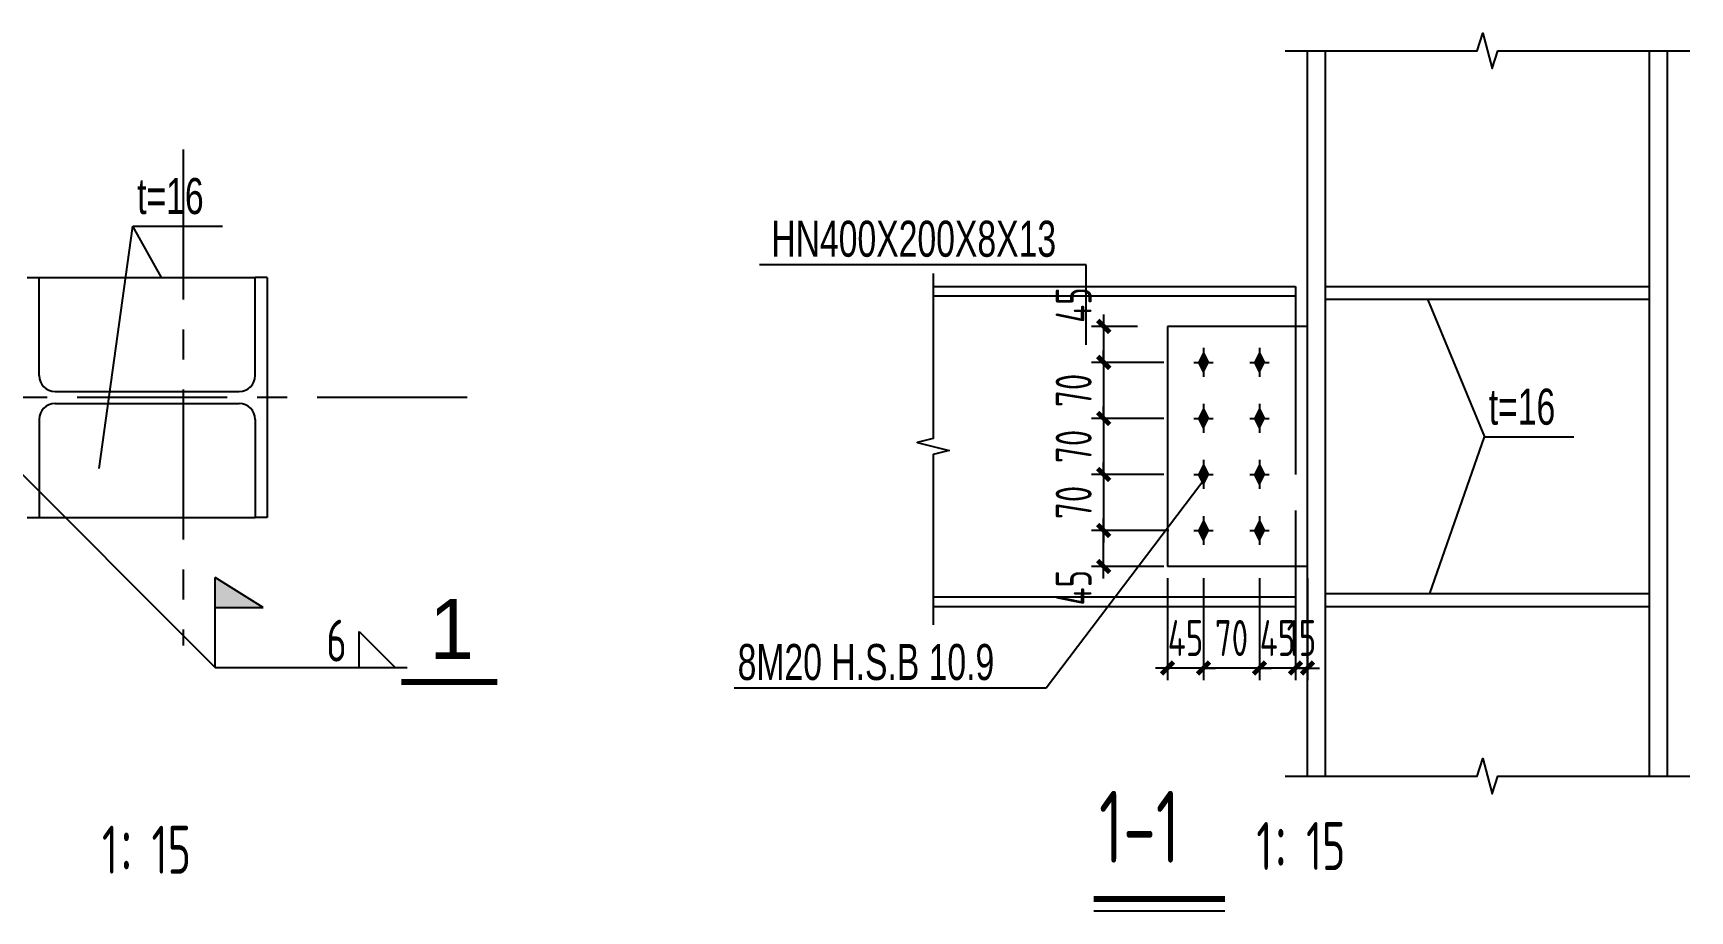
# Model space of a CAD drawing. Extents: x -803796 to -501762, y -1479216 to -846035.
# Drawn here: x -549675 to -528965, y -1454983 to -1444015 of the extents above; entities that cross this region are included whole.
import ezdxf
from ezdxf.enums import TextEntityAlignment as Align

# ---------------------------------------------------------------- set-up
doc = ezdxf.new("R2010")
doc.units = 0
doc.header["$LTSCALE"] = 1500
doc.linetypes.add('CENTER', pattern=[2, 1.25, -0.25, 0.25, -0.25])
doc.linetypes.add('DASHED', pattern=[19.05, 12.7, -6.35])
doc.layers.get('0').update_dxf_attribs({"linetype": 'CONTINUOUS'})
doc.layers.get('Defpoints').update_dxf_attribs({"linetype": 'CONTINUOUS'})
for name, color, linetype in [('AR-INT DECO', 140, 'CONTINUOUS'), ('AXIS', 253, 'CENTER'), ('NUM', 7, 'CONTINUOUS'), ('STXT_GB_THIN', 2, 'CONTINUOUS'), ('STXT_GEN_PDX', 7, 'CONTINUOUS'), ('STXT_LS_THIN', 8, 'CONTINUOUS'), ('STXT_XG_THIN', 2, 'CONTINUOUS'), ('STXT_XG_TNDSH', 6, 'DASHED'), ('TEXT', 7, 'CONTINUOUS'), ('THICK', 6, 'CONTINUOUS'), ('THIN', 7, 'CONTINUOUS')]:
    doc.layers.add(name, color=color, linetype=linetype)
doc.styles.add('TSSD_Dimension', font='Tssdeng.shx', dxfattribs={"width": 0.7, "bigfont": 'hztxt.shx'})
doc.styles.add('TSSD_Label', font='tj03-romans1.shx', dxfattribs={"width": 0.7, "bigfont": 'hztxt.shx'})
doc.styles.add('TSSD_NORM', font='tssdeng.shx', dxfattribs={"width": 0.7, "bigfont": 'hztxt.shx'})
doc.dimstyles.new('TSSD_15_150', dxfattribs={"dimtxt": 450, "dimasz": 150, "dimexe": 150, "dimexo": 375, "dimgap": 150, "dimtad": 1, "dimdec": 0, "dimlfac": 0.1, "dimzin": 0, "dimdsep": 46, "dimtxsty": 'TSSD_Dimension', "dimblk": 'ARCHTICK', "dimblk1": 'ARCHTICK', "dimblk2": 'ARCHTICK', "dimcen": 0, "dimdle": 150, "dimclrt": 7, "dimadec": 0, "dimazin": 0, "dimtfac": 1, "dimtdec": 0, "dimtix": 1, "dimtmove": 2, "dimatfit": 3, "dimfxl": 1, "dimtolj": 1, "dimtzin": 0, "dimarcsym": 0})
doc.dimstyles.new('TSSD_LEADER_STYLE_300.0', dxfattribs={"dimtxt": 0.18, "dimasz": 300, "dimexe": 0.18, "dimexo": 0.0625, "dimgap": 0.09, "dimtad": 0, "dimtih": 1, "dimtoh": 1, "dimdec": 4, "dimzin": 0, "dimdsep": 46, "dimtxsty": 'Standard', "dimcen": 0.09, "dimadec": 0, "dimazin": 0, "dimtfac": 1, "dimtdec": 4, "dimtofl": 0, "dimtmove": 0, "dimatfit": 3, "dimfxl": 1, "dimtolj": 1, "dimtzin": 0, "dimarcsym": 0})

# ---------------------------------------------------------------- blocks, each defined once
blk = doc.blocks.new('_WELD001')
at = {"linetype": 'ByBlock'}
blk.add_hatch(color=0, dxfattribs=at).paths.add_polyline_path([(0, 1.5), (0, 1), (0.8, 1)])
at = {"color": 0, "linetype": 'ByBlock'}
for p, q in [((0, 0), (0, 1.5)), ((0.8, 1), (0, 1.5)), ((0, 1), (0.8, 1))]:
    blk.add_line(p, q, dxfattribs=at)
blk = doc.blocks.new('_WELD004')
at = {"color": 0, "linetype": 'ByBlock'}
for p, q in [((0, 1), (1, 0)), ((0, 0), (0, 1))]:
    blk.add_line(p, q, dxfattribs=at)
blk = doc.blocks.new('_ArchTick')
at = {"color": 0, "linetype": 'ByBlock', "const_width": 0.4}
blk.add_lwpolyline([(-0.5, -0.5), (0.5, 0.5)], dxfattribs=at)
blk = doc.blocks.new('*D902')
at = {"layer": 'AR-INT DECO', "color": 0, "lineweight": -2, "transparency": 16777216}
for p, q in [((-533895, -1450824), (-533895, -1452099)), ((-533745, -1450824), (-533745, -1452099)), ((-533895, -1451949), (-534045, -1451949)), ((-533745, -1451949), (-533895, -1451949)), ((-533745, -1451949), (-533595, -1451949))]:
    blk.add_line(p, q, dxfattribs=at)
at = {"layer": 'Defpoints', "color": 0, "transparency": 16777216}
for p in [(-533895, -1450449), (-533745, -1450449), (-533895, -1451949)]:
    blk.add_point(p, dxfattribs=at)
at = {"layer": 'AR-INT DECO', "color": 0, "lineweight": -2, "transparency": 16777216, "xscale": 150, "yscale": 150, "zscale": 150}
blk.add_blockref('_ArchTick', (-533895, -1451949), dxfattribs=at)
at = {"layer": 'AR-INT DECO', "color": 0, "lineweight": -2, "transparency": 16777216, "xscale": 150, "yscale": 150, "zscale": 150, "rotation": 180}
blk.add_blockref('_ArchTick', (-533745, -1451949), dxfattribs=at)
at = {"layer": 'AR-INT DECO', "color": 7, "transparency": 16777216, "insert": (-533820, -1451574), "char_height": 450, "attachment_point": 5, "style": 'TSSD_Dimension'}
blk.add_mtext('\\A1;15', dxfattribs=at)
blk = doc.blocks.new('*D903')
at = {"layer": 'AR-INT DECO', "color": 0, "lineweight": -2, "transparency": 16777216}
for p, q in [((-534345, -1450824), (-534345, -1452099)), ((-533895, -1450824), (-533895, -1452099)), ((-534345, -1451949), (-534495, -1451949)), ((-533895, -1451949), (-534345, -1451949)), ((-533895, -1451949), (-533745, -1451949))]:
    blk.add_line(p, q, dxfattribs=at)
at = {"layer": 'Defpoints', "color": 0, "transparency": 16777216}
for p in [(-534345, -1450449), (-533895, -1450449), (-534345, -1451949)]:
    blk.add_point(p, dxfattribs=at)
at = {"layer": 'AR-INT DECO', "color": 0, "lineweight": -2, "transparency": 16777216, "xscale": 150, "yscale": 150, "zscale": 150}
blk.add_blockref('_ArchTick', (-534345, -1451949), dxfattribs=at)
at = {"layer": 'AR-INT DECO', "color": 0, "lineweight": -2, "transparency": 16777216, "xscale": 150, "yscale": 150, "zscale": 150, "rotation": 180}
blk.add_blockref('_ArchTick', (-533895, -1451949), dxfattribs=at)
at = {"layer": 'AR-INT DECO', "color": 7, "transparency": 16777216, "insert": (-534120, -1451574), "char_height": 450, "attachment_point": 5, "style": 'TSSD_Dimension'}
blk.add_mtext('\\A1;45', dxfattribs=at)
blk = doc.blocks.new('*D904')
at = {"layer": 'AR-INT DECO', "color": 0, "lineweight": -2, "transparency": 16777216}
for p, q in [((-535045, -1450824), (-535045, -1452099)), ((-534345, -1450824), (-534345, -1452099)), ((-535045, -1451949), (-535195, -1451949)), ((-534345, -1451949), (-535045, -1451949)), ((-534345, -1451949), (-534195, -1451949))]:
    blk.add_line(p, q, dxfattribs=at)
at = {"layer": 'Defpoints', "color": 0, "transparency": 16777216}
for p in [(-535045, -1450449), (-534345, -1450449), (-535045, -1451949)]:
    blk.add_point(p, dxfattribs=at)
at = {"layer": 'AR-INT DECO', "color": 0, "lineweight": -2, "transparency": 16777216, "xscale": 150, "yscale": 150, "zscale": 150}
blk.add_blockref('_ArchTick', (-535045, -1451949), dxfattribs=at)
at = {"layer": 'AR-INT DECO', "color": 0, "lineweight": -2, "transparency": 16777216, "xscale": 150, "yscale": 150, "zscale": 150, "rotation": 180}
blk.add_blockref('_ArchTick', (-534345, -1451949), dxfattribs=at)
at = {"layer": 'AR-INT DECO', "color": 7, "transparency": 16777216, "insert": (-534695, -1451574), "char_height": 450, "attachment_point": 5, "style": 'TSSD_Dimension'}
blk.add_mtext('\\A1;70', dxfattribs=at)
blk = doc.blocks.new('*D905')
at = {"layer": 'AR-INT DECO', "color": 0, "lineweight": -2, "transparency": 16777216}
for p, q in [((-535495, -1450824), (-535495, -1452099)), ((-535045, -1450824), (-535045, -1452099)), ((-535495, -1451949), (-535645, -1451949)), ((-535045, -1451949), (-535495, -1451949)), ((-535045, -1451949), (-534895, -1451949))]:
    blk.add_line(p, q, dxfattribs=at)
at = {"layer": 'Defpoints', "color": 0, "transparency": 16777216}
for p in [(-535495, -1450449), (-535045, -1450449), (-535495, -1451949)]:
    blk.add_point(p, dxfattribs=at)
at = {"layer": 'AR-INT DECO', "color": 0, "lineweight": -2, "transparency": 16777216, "xscale": 150, "yscale": 150, "zscale": 150}
blk.add_blockref('_ArchTick', (-535495, -1451949), dxfattribs=at)
at = {"layer": 'AR-INT DECO', "color": 0, "lineweight": -2, "transparency": 16777216, "xscale": 150, "yscale": 150, "zscale": 150, "rotation": 180}
blk.add_blockref('_ArchTick', (-535045, -1451949), dxfattribs=at)
at = {"layer": 'AR-INT DECO', "color": 7, "transparency": 16777216, "insert": (-535270, -1451574), "char_height": 450, "attachment_point": 5, "style": 'TSSD_Dimension'}
blk.add_mtext('\\A1;45', dxfattribs=at)
blk = doc.blocks.new('*D906')
at = {"layer": 'AR-INT DECO', "color": 0, "lineweight": -2, "transparency": 16777216}
for p, q in [((-536293, -1447529), (-536293, -1448279)), ((-535870, -1447679), (-536443, -1447679)), ((-535540, -1448129), (-536443, -1448129))]:
    blk.add_line(p, q, dxfattribs=at)
at = {"layer": 'Defpoints', "color": 0, "transparency": 16777216}
for p in [(-535495, -1447679), (-536293, -1448129), (-535165, -1448129)]:
    blk.add_point(p, dxfattribs=at)
at = {"layer": 'AR-INT DECO', "color": 0, "lineweight": -2, "transparency": 16777216, "xscale": 150, "yscale": 150, "zscale": 150}
for p, rotation in [((-536293, -1447679), 90), ((-536293, -1448129), 270)]:
    blk.add_blockref('_ArchTick', p, dxfattribs=dict(at, rotation=rotation))
at = {"layer": 'AR-INT DECO', "color": 7, "transparency": 16777216, "insert": (-536668, -1447413), "char_height": 450, "attachment_point": 5, "rotation": 90, "style": 'TSSD_Dimension'}
blk.add_mtext('\\A1;45', dxfattribs=at)
blk = doc.blocks.new('*D907')
at = {"layer": 'AR-INT DECO', "color": 0, "lineweight": -2, "transparency": 16777216}
for p, q in [((-536293, -1448129), (-536293, -1447979)), ((-535540, -1448129), (-536443, -1448129)), ((-536293, -1448129), (-536293, -1448829)), ((-535540, -1448829), (-536443, -1448829)), ((-536293, -1448829), (-536293, -1448979))]:
    blk.add_line(p, q, dxfattribs=at)
at = {"layer": 'Defpoints', "color": 0, "transparency": 16777216}
for p in [(-535165, -1448129), (-536293, -1448829), (-535165, -1448829)]:
    blk.add_point(p, dxfattribs=at)
at = {"layer": 'AR-INT DECO', "color": 0, "lineweight": -2, "transparency": 16777216, "xscale": 150, "yscale": 150, "zscale": 150}
for p, rotation in [((-536293, -1448129), 270), ((-536293, -1448829), 90)]:
    blk.add_blockref('_ArchTick', p, dxfattribs=dict(at, rotation=rotation))
at = {"layer": 'AR-INT DECO', "color": 7, "transparency": 16777216, "insert": (-536668, -1448479), "char_height": 450, "attachment_point": 5, "rotation": 90, "style": 'TSSD_Dimension'}
blk.add_mtext('\\A1;70', dxfattribs=at)
blk = doc.blocks.new('*D908')
at = {"layer": 'AR-INT DECO', "color": 0, "lineweight": -2, "transparency": 16777216}
for p, q in [((-536293, -1448829), (-536293, -1448679)), ((-535540, -1448829), (-536443, -1448829)), ((-536293, -1448829), (-536293, -1449529)), ((-535540, -1449529), (-536443, -1449529)), ((-536293, -1449529), (-536293, -1449679))]:
    blk.add_line(p, q, dxfattribs=at)
at = {"layer": 'Defpoints', "color": 0, "transparency": 16777216}
for p in [(-535165, -1448829), (-536293, -1449529), (-535165, -1449529)]:
    blk.add_point(p, dxfattribs=at)
at = {"layer": 'AR-INT DECO', "color": 0, "lineweight": -2, "transparency": 16777216, "xscale": 150, "yscale": 150, "zscale": 150}
for p, rotation in [((-536293, -1448829), 270), ((-536293, -1449529), 90)]:
    blk.add_blockref('_ArchTick', p, dxfattribs=dict(at, rotation=rotation))
at = {"layer": 'AR-INT DECO', "color": 7, "transparency": 16777216, "insert": (-536668, -1449179), "char_height": 450, "attachment_point": 5, "rotation": 90, "style": 'TSSD_Dimension'}
blk.add_mtext('\\A1;70', dxfattribs=at)
blk = doc.blocks.new('*D909')
at = {"layer": 'AR-INT DECO', "color": 0, "lineweight": -2, "transparency": 16777216}
for p, q in [((-536293, -1449529), (-536293, -1449379)), ((-535540, -1449529), (-536443, -1449529)), ((-536293, -1449529), (-536293, -1450229)), ((-535480, -1450229), (-536443, -1450229)), ((-536293, -1450229), (-536293, -1450379))]:
    blk.add_line(p, q, dxfattribs=at)
at = {"layer": 'Defpoints', "color": 0, "transparency": 16777216}
for p in [(-535165, -1449529), (-536293, -1450229), (-535105, -1450229, -3)]:
    blk.add_point(p, dxfattribs=at)
at = {"layer": 'AR-INT DECO', "color": 0, "lineweight": -2, "transparency": 16777216, "xscale": 150, "yscale": 150, "zscale": 150}
for p, rotation in [((-536293, -1449529), 270), ((-536293, -1450229), 90)]:
    blk.add_blockref('_ArchTick', p, dxfattribs=dict(at, rotation=rotation))
at = {"layer": 'AR-INT DECO', "color": 7, "transparency": 16777216, "insert": (-536668, -1449879), "char_height": 450, "attachment_point": 5, "rotation": 90, "style": 'TSSD_Dimension'}
blk.add_mtext('\\A1;70', dxfattribs=at)
blk = doc.blocks.new('*D910')
at = {"layer": 'AR-INT DECO', "color": 0, "lineweight": -2, "transparency": 16777216}
for p, q in [((-536293, -1450829), (-536293, -1450079)), ((-535480, -1450229), (-536443, -1450229)), ((-535540, -1450679), (-536443, -1450679))]:
    blk.add_line(p, q, dxfattribs=at)
at = {"layer": 'Defpoints', "color": 0, "transparency": 16777216}
for p in [(-536293, -1450229), (-535105, -1450229, -3), (-535165, -1450679)]:
    blk.add_point(p, dxfattribs=at)
at = {"layer": 'AR-INT DECO', "color": 0, "lineweight": -2, "transparency": 16777216, "xscale": 150, "yscale": 150, "zscale": 150}
for p, rotation in [((-536293, -1450229), 90), ((-536293, -1450679), 270)]:
    blk.add_blockref('_ArchTick', p, dxfattribs=dict(at, rotation=rotation))
at = {"layer": 'AR-INT DECO', "color": 7, "transparency": 16777216, "insert": (-536668, -1450945), "char_height": 450, "attachment_point": 5, "rotation": 90, "style": 'TSSD_Dimension'}
blk.add_mtext('\\A1;45', dxfattribs=at)

msp = doc.modelspace()

# ---------------------------------------------------------------- hatches: boundary and pattern name
at = {"layer": 'STXT_LS_THIN'}
for points in [[(-535045, -1448009), (-535105, -1448129), (-535045, -1448249), (-534985, -1448129)], [(-534345, -1448009), (-534405, -1448129), (-534345, -1448249), (-534285, -1448129)], [(-535045, -1448709), (-535105, -1448829), (-535045, -1448949), (-534985, -1448829)], [(-534345, -1448709), (-534405, -1448829), (-534345, -1448949), (-534285, -1448829)], [(-535045, -1449409), (-535105, -1449529), (-535045, -1449649), (-534985, -1449529)], [(-534345, -1449409), (-534405, -1449529), (-534345, -1449649), (-534285, -1449529)], [(-535045, -1450109), (-535105, -1450229), (-535045, -1450349), (-534985, -1450229)], [(-534345, -1450109), (-534405, -1450229), (-534345, -1450349), (-534285, -1450229)]]:
    msp.add_hatch(color=256, dxfattribs=at).paths.add_polyline_path(points)

# ---------------------------------------------------------------- linework, layer by layer
for p, q in [((-548851.7, -1449453.8), (-548429.3, -1446425.5)), ((-549600.3, -1447068), (-546900.3, -1447068)), ((-533520, -1447179, -3.1), (-529470, -1447179, -3.1)), ((-533520, -1447339, -3.1), (-529470, -1447339, -3.1)), ((-532215.9, -1451019, -3.1), (-531533.5, -1449057.7)), ((-549600.3, -1450068), (-546900.3, -1450068)), ((-533520, -1451019, -3.1), (-529470, -1451019, -3.1)), ((-533520, -1451179, -3.1), (-529470, -1451179, -3.1))]:
    msp.add_line(p, q)
at = {"layer": 'AR-INT DECO'}
for p, q in [((-536510.5, -1446909, -3.1), (-540597.2, -1446909, -3.1)), ((-536510.5, -1447909, -3.1), (-536510.5, -1446909, -3.1)), ((-534985, -1449529, -3.1), (-537010.8, -1452198.4, -3.1)), ((-533745, -1450679), (-535495, -1450679)), ((-547400.3, -1451943), (-545000.3, -1451943)), ((-537010.8, -1452198.4, -3.1), (-540911.7, -1452198.4, -3.1))]:
    msp.add_line(p, q, dxfattribs=at)
at = {"layer": 'AXIS'}
for p, q in [((-547800.3, -1445468), (-547800.3, -1451668)), ((-544250.3, -1448568), (-556030.3, -1448568))]:
    msp.add_line(p, q, dxfattribs=at)
at = {"layer": 'NUM', "const_width": 75}
msp.add_lwpolyline([(-536416.8, -1454833.3), (-534778.1, -1454833.3)], dxfattribs=at)
at = {"layer": 'NUM'}
msp.add_lwpolyline([(-536416.8, -1454983.3), (-534778.1, -1454983.3)], dxfattribs=at)
at = {"layer": 'STXT_GB_THIN'}
for p, q in [((-535495, -1447679, -3.1), (-535495, -1450679, -3.1)), ((-533745, -1447679), (-535495, -1447679))]:
    msp.add_line(p, q, dxfattribs=at)
at = {"layer": 'STXT_GEN_PDX', "elevation": -3.1}
msp.add_lwpolyline([(-538425, -1447017.5), (-538425, -1449079), (-538625, -1449129), (-538225, -1449229), (-538425, -1449279), (-538425, -1451408.4)], dxfattribs=at)
at = {"layer": 'STXT_LS_THIN'}
for p, q in [((-535045, -1448009, -3.1), (-535105, -1448129, -3.1)), ((-535045, -1447949, -3.1), (-535045, -1448309, -3.1)), ((-535045, -1448009, -3.1), (-534985, -1448129, -3.1)), ((-534345, -1448009, -3.1), (-534405, -1448129, -3.1)), ((-534345, -1447949, -3.1), (-534345, -1448309, -3.1)), ((-534345, -1448009, -3.1), (-534285, -1448129, -3.1)), ((-535165, -1448129, -3.1), (-534925, -1448129, -3.1)), ((-535045, -1448249, -3.1), (-535105, -1448129, -3.1)), ((-535045, -1448249, -3.1), (-534985, -1448129, -3.1)), ((-534465, -1448129, -3.1), (-534225, -1448129, -3.1)), ((-534345, -1448249, -3.1), (-534405, -1448129, -3.1)), ((-534345, -1448249, -3.1), (-534285, -1448129, -3.1)), ((-535045, -1448649, -3.1), (-535045, -1449009, -3.1)), ((-534345, -1448649, -3.1), (-534345, -1449009, -3.1)), ((-535165, -1448829, -3.1), (-534925, -1448829, -3.1)), ((-535045, -1448709, -3.1), (-535105, -1448829, -3.1)), ((-535045, -1448949, -3.1), (-535105, -1448829, -3.1)), ((-535045, -1448709, -3.1), (-534985, -1448829, -3.1)), ((-535045, -1448949, -3.1), (-534985, -1448829, -3.1)), ((-534465, -1448829, -3.1), (-534225, -1448829, -3.1)), ((-534345, -1448709, -3.1), (-534405, -1448829, -3.1)), ((-534345, -1448949, -3.1), (-534405, -1448829, -3.1)), ((-534345, -1448709, -3.1), (-534285, -1448829, -3.1)), ((-534345, -1448949, -3.1), (-534285, -1448829, -3.1)), ((-535045, -1449409, -3.1), (-535105, -1449529, -3.1)), ((-535045, -1449349, -3.1), (-535045, -1449709, -3.1)), ((-535045, -1449409, -3.1), (-534985, -1449529, -3.1)), ((-534345, -1449409, -3.1), (-534405, -1449529, -3.1)), ((-534345, -1449349, -3.1), (-534345, -1449709, -3.1)), ((-534345, -1449409, -3.1), (-534285, -1449529, -3.1)), ((-535165, -1449529, -3.1), (-534925, -1449529, -3.1)), ((-535045, -1449649, -3.1), (-535105, -1449529, -3.1)), ((-535045, -1449649, -3.1), (-534985, -1449529, -3.1)), ((-534465, -1449529, -3.1), (-534225, -1449529, -3.1)), ((-534345, -1449649, -3.1), (-534405, -1449529, -3.1)), ((-534345, -1449649, -3.1), (-534285, -1449529, -3.1)), ((-535045, -1450109, -3.1), (-535105, -1450229, -3.1)), ((-535045, -1450049, -3.1), (-535045, -1450409, -3.1)), ((-535045, -1450109, -3.1), (-534985, -1450229, -3.1)), ((-534345, -1450109, -3.1), (-534405, -1450229, -3.1)), ((-534345, -1450049, -3.1), (-534345, -1450409, -3.1)), ((-534345, -1450109, -3.1), (-534285, -1450229, -3.1)), ((-535165, -1450229, -3.1), (-534925, -1450229, -3.1)), ((-535045, -1450349, -3.1), (-535105, -1450229, -3.1)), ((-535045, -1450349, -3.1), (-534985, -1450229, -3.1)), ((-534465, -1450229, -3.1), (-534225, -1450229, -3.1)), ((-534345, -1450349, -3.1), (-534405, -1450229, -3.1)), ((-534345, -1450349, -3.1), (-534285, -1450229, -3.1))]:
    msp.add_line(p, q, dxfattribs=at)
at = {"layer": 'STXT_XG_THIN'}
for p, q in [((-533745, -1453301.4, -3.1), (-533745, -1444234.7, -3.1)), ((-533520, -1453301.4, -3.1), (-533520, -1444234.7, -3.1)), ((-529470, -1453301.4, -3.1), (-529470, -1444234.7, -3.1)), ((-529245, -1453301.4, -3.1), (-529245, -1444234.7, -3.1)), ((-549750.3, -1447068), (-549600.3, -1447068)), ((-549600.3, -1448293), (-549600.3, -1447068)), ((-546750.3, -1447068), (-546900.3, -1447068)), ((-546900.3, -1448293), (-546900.3, -1447068)), ((-546750.3, -1447068), (-546750.3, -1450068)), ((-538425, -1447179, -3.1), (-533895, -1447179, -3.1)), ((-533895, -1447179, -3.1), (-533895, -1448379, -3.1)), ((-538425, -1447299, -3.1), (-533895, -1447299, -3.1)), ((-549400.3, -1448493), (-547100.3, -1448493)), ((-549400.3, -1448643), (-547100.3, -1448643)), ((-549600.3, -1448843), (-549600.3, -1450068)), ((-546900.3, -1448843), (-546900.3, -1450068)), ((-549750.3, -1450068), (-549600.3, -1450068)), ((-546750.3, -1450068), (-546900.3, -1450068)), ((-533895, -1449979, -3.1), (-533895, -1451179, -3.1)), ((-538425, -1451059, -3.1), (-533895, -1451059, -3.1)), ((-538425, -1451179, -3.1), (-533895, -1451179, -3.1))]:
    msp.add_line(p, q, dxfattribs=at)
for centre, start, end in [((-549400.3, -1448293), 180, 270), ((-547100.3, -1448293), 270, 0), ((-549400.3, -1448843), 90, 180), ((-547100.3, -1448843), 0, 90)]:
    msp.add_arc(centre, 200, start, end, dxfattribs=at)
at = {"layer": 'STXT_XG_TNDSH'}
msp.add_line((-533895, -1447929, -3.1), (-533895, -1449529, -3.1), dxfattribs=at)
at = {"layer": 'TEXT'}
for p, q in [((-548072, -1447068), (-548429.3, -1446425.5)), ((-548429.3, -1446425.5), (-547310, -1446425.5)), ((-532245.5, -1447339, -3.1), (-531533.5, -1449057.7)), ((-531533.5, -1449057.7), (-530414.2, -1449057.7))]:
    msp.add_line(p, q, dxfattribs=at)
at = {"layer": 'THICK', "const_width": 75}
msp.add_lwpolyline([(-545071.5, -1452123.4), (-543871.5, -1452123.4)], dxfattribs=at)
at = {"layer": 'THIN'}
for points in [[(-534025, -1444234.7), (-531625, -1444234.7), (-531555, -1444014.7), (-531435, -1444454.7), (-531365, -1444234.7), (-528965, -1444234.7)], [(-534025, -1453301.4), (-531625, -1453301.4), (-531555, -1453081.4), (-531435, -1453521.4), (-531365, -1453301.4), (-528965, -1453301.4)]]:
    msp.add_lwpolyline(points, dxfattribs=at)

# ---------------------------------------------------------------- block references
at = {"layer": 'AR-INT DECO'}
for name, p, xscale, yscale, zscale in [('_WELD001', (-547400.3, -1451943), 750, 750, 750), ('_WELD004', (-545600.3, -1451943), 450, 450, 450)]:
    msp.add_blockref(name, p, dxfattribs=dict(at, xscale=xscale, yscale=yscale, zscale=zscale))

# ---------------------------------------------------------------- texts
at = {"layer": 'AR-INT DECO', "width": 0.7}
for s, height, style, p in [('HN400X200X8X13', 450, 'TSSD_Label', (-540447.2, -1446809, -3.1)), ('6', 525, 'TSSD_Dimension', (-546009, -1451868)), ('8M20 H.S.B 10.9', 450, 'TSSD_Label', (-540868.3, -1452098.4, -3.1))]:
    msp.add_text(s, height=height, dxfattribs=dict(at, style=style)).set_placement(p)
at = {"layer": 'NUM', "style": 'TSSD_NORM', "width": 0.7}
for s, height, p in [('1-1', 900, (-536350.9, -1454653.3)), (' 1：15', 600, (-549070, -1454699.4)), (' 1：15', 600, (-534638.8, -1454653.3))]:
    msp.add_text(s, height=height, dxfattribs=at).set_placement(p, align=Align.BOTTOM_LEFT)
at = {"layer": 'TEXT', "style": 'TSSD_Label', "width": 0.7}
for p in [(-548375, -1446275.5), (-531479.2, -1448907.7)]:
    msp.add_text('t=16', height=450, dxfattribs=at).set_placement(p)
at = {"layer": 'THICK', "style": 'TSSD_Label'}
msp.add_text('1', height=750, dxfattribs=at).set_placement((-544721.5, -1451835.9))

# ---------------------------------------------------------------- dimensions: what is measured, and where the dimension line sits
at = {"layer": 'AR-INT DECO'}
for base, p1, p2, angle, picture, middle in [((-536292.5, -1448129), (-535495, -1447679), (-535165, -1448129), 90, '*D906', (-536667.5, -1447413)), ((-536292.5, -1450229), (-535165, -1450679), (-535105, -1450229, -3.1), 270, '*D910', (-536667.5, -1450945))]:
    dim = msp.add_linear_dim(base=base, p1=p1, p2=p2, angle=angle, dimstyle='TSSD_15_150', dxfattribs=at)
    dim.commit()
    dim.dimension.update_dxf_attribs({"geometry": picture, "text_midpoint": middle, "dimtype": 160})
for base, p1, p2, angle, picture, middle in [((-536292.5, -1448829), (-535165, -1448129), (-535165, -1448829), 90, '*D907', (-536667.5, -1448479)), ((-536292.5, -1449529), (-535165, -1448829), (-535165, -1449529), 90, '*D908', (-536667.5, -1449179)), ((-536292.5, -1450229), (-535165, -1449529), (-535105, -1450229, -3.1), 90, '*D909', (-536667.5, -1449879)), ((-535495, -1451948.6, -3.1), (-535045, -1450448.6, -3.1), (-535495, -1450448.6, -3.1), 180, '*D905', (-535270, -1451573.6, -3.1)), ((-535045, -1451948.6, -3.1), (-534345, -1450448.6, -3.1), (-535045, -1450448.6, -3.1), 180, '*D904', (-534695, -1451573.6, -3.1)), ((-534345, -1451948.6, -3.1), (-533895, -1450448.6, -3.1), (-534345, -1450448.6, -3.1), 180, '*D903', (-534120, -1451573.6, -3.1)), ((-533895, -1451948.6, -3.1), (-533745, -1450448.6, -3.1), (-533895, -1450448.6, -3.1), 180, '*D902', (-533820, -1451573.6, -3.1))]:
    dim = msp.add_linear_dim(base=base, p1=p1, p2=p2, angle=angle, dimstyle='TSSD_15_150', dxfattribs=at)
    dim.commit()
    dim.dimension.update_dxf_attribs({"geometry": picture, "text_midpoint": middle})

# ---------------------------------------------------------------- leaders
msp.add_leader([(-550625.3, -1448718), (-547400.3, -1451943)], dimstyle='TSSD_LEADER_STYLE_300.0', dxfattribs=at)

doc.saveas('drawing.dxf')
